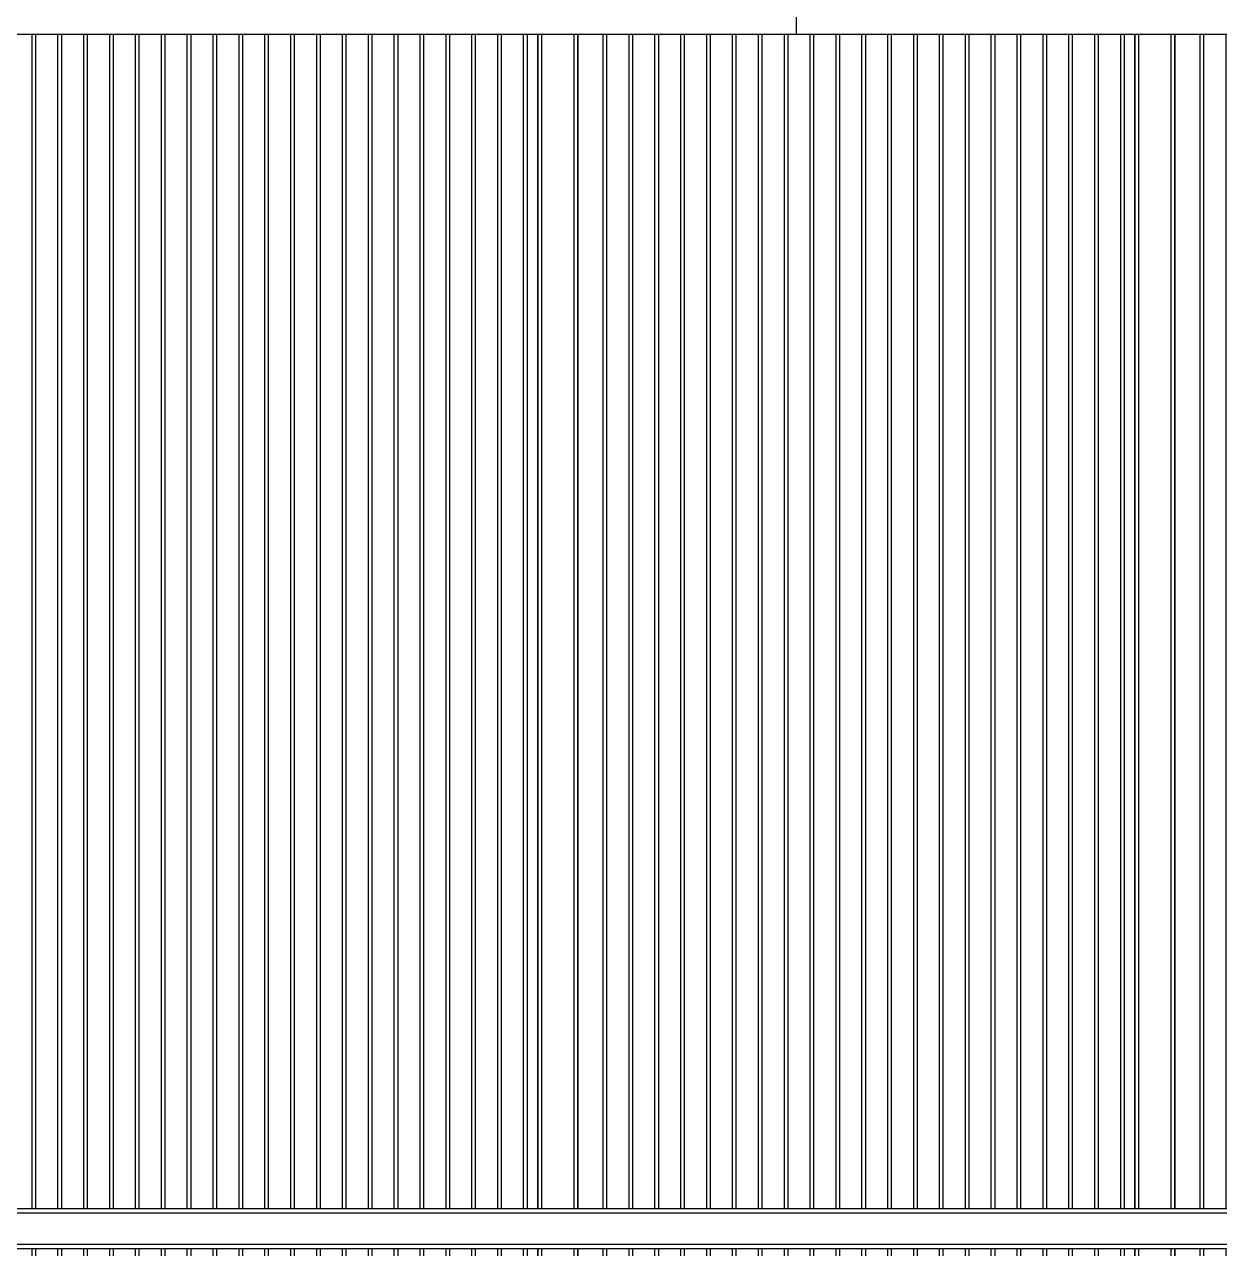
# Model space of a CAD drawing. Header units: millimetres. Extents: x 3774 to 718460, y -768339 to 192544.
# Drawn here: x 347349 to 350352, y -754964 to -751889 of the extents above; entities that cross this region are included whole.
import ezdxf
from ezdxf.enums import TextEntityAlignment as Align

# ---------------------------------------------------------------- set-up
doc = ezdxf.new("R2010")
doc.units = ezdxf.units.MM
doc.set_wipeout_variables(frame=1)
for name, pattern in [('TA_GL_000.70000', [1.925, 0.7, -0.175, 0.175, -0.175, 0.7]), ('XKITLINE00', [0]), ('XKITLINE02', [4, 2, -2])]:
    doc.linetypes.add(name, pattern=pattern)
for name, color, linetype in [('000 - 0_SYM_DWG_GRID-BUBBLE_MAIN_COLOR_1', 7, 'Continuous'), ('000 - 0_SYM_DWG_GRIDLINE_MAIN_COLOR_251', 7, 'Continuous'), ('010 - ASPG_EXTR_MAIN_COLOR_2', 7, 'Continuous'), ('010 - ASPG_EXTR_WIPEOUT_', 7, 'Continuous'), ('010 - ASPG_FRAMING_MAIN_COLOR_1', 7, 'Continuous'), ('010 - ASPG_FRAMING_MAIN_COLOR_2', 7, 'Continuous'), ('010 - ASPG_FRAMING_SUB_COLOR_2', 7, 'Continuous'), ('010 - ASPG_FRAMING_WIPEOUT_', 7, 'Continuous')]:
    doc.layers.add(name, color=color, linetype=linetype)
doc.layers.add('Bolt', color=7, linetype='Continuous', lineweight=0)
doc.layers.add('Part', color=7, linetype='Continuous', lineweight=0)
doc.styles.add('ARIAL', font='arial.ttf')
doc.styles.add('TA', font='', dxfattribs={"height": 4.5})
doc.styles.get('TA').set_extended_font_data('Cordia New')

# ---------------------------------------------------------------- blocks, each defined once
blk = doc.blocks.new('*U5902')
at = {"layer": '000 - 0_SYM_DWG_GRIDLINE_MAIN_COLOR_251', "color": 7, "linetype": 'ByBlock', "ltscale": 5}
blk.add_line((10, 0), (-759, 0), dxfattribs=at)
at = {"color": 7, "style": 'TA', "flags": 1}
blk.add_attdef('LOCATION', (6, -6), '', height=4.5, rotation=270, dxfattribs=at)
blk = doc.blocks.new('*U7974')
at = {"layer": '000 - 0_SYM_DWG_GRIDLINE_MAIN_COLOR_251', "color": 7, "linetype": 'ByBlock', "ltscale": 5}
blk.add_line((16, 0), (-354.338, 0), dxfattribs=at)
at = {"color": 7, "style": 'TA', "flags": 1}
blk.add_attdef('LOCATION', (6, -6), '', height=4.5, rotation=270, dxfattribs=at)
at = {"layer": '000 - 0_SYM_DWG_GRID-BUBBLE_MAIN_COLOR_1', "color": 7, "style": 'ARIAL'}
blk.add_attdef('GRID-HEAD', text='', height=4, rotation=90, dxfattribs=at).set_placement((34, 0), align=Align.MIDDLE_CENTER)
blk = doc.blocks.new('W-1-PP19-SE-ENT3_20260407-104913_PP19_ENT3_ELE1_DIMS_1')
at = {"layer": '000 - 0_SYM_DWG_GRIDLINE_MAIN_COLOR_251', "color": 7, "linetype": 'TA_GL_000.70000'}
for name, p, xscale, yscale, zscale, rotation in [('*U7974', (-11400, 101510), 50.00000000000007, 50.00000000000007, 50.00000000000007, 270), ('*U5902', (-27800, 114550), 50.00000000000003, 50.00000000000003, 50.00000000000003, 180), ('*U5902', (-27800, 111800), 50.00000000000003, 50.00000000000003, 50.00000000000003, 180)]:
    blk.add_blockref(name, p, dxfattribs=dict(at, xscale=xscale, yscale=yscale, zscale=zscale, rotation=rotation))
blk = doc.blocks.new('*A6183500')
at = {"layer": 'Part', "color": 7, "linetype": 'XKITLINE00', "lineweight": 0}
for p, q in [((2179.569525, -60.453462), (2328.969438, -60.453462)), ((2179.569525, -65.253462), (2328.969438, -65.253462))]:
    blk.add_line(p, q, dxfattribs=at)
blk = doc.blocks.new('*A6193501')
at = {"layer": 'Part', "color": 7, "linetype": 'XKITLINE00', "lineweight": 0}
blk.add_line((2179.569525, -82.453462), (2328.969438, -82.453462), dxfattribs=at)
blk = doc.blocks.new('*A6223504')
at = {"layer": 'Part', "color": 7, "linetype": 'XKITLINE00', "lineweight": 0}
for p, q in [((2286.209518, -80.053462), (2264.929525, -80.053462)), ((2264.929525, -80.573462), (2264.929525, -80.053462)), ((2286.209518, -80.573462), (2286.209518, -80.053462)), ((2286.209518, -80.573462), (2264.929525, -80.573462))]:
    blk.add_line(p, q, dxfattribs=at)
blk = doc.blocks.new('*A6233505')
at = {"layer": 'Part', "color": 7, "linetype": 'XKITLINE00', "lineweight": 0}
for p, q in [((2284.369603, -65.573462), (2283.569603, -65.573462)), ((2283.569603, -68.053462), (2283.569603, -65.573462)), ((2284.369603, -68.053462), (2284.369603, -65.573462)), ((2283.569603, -80.053462), (2283.569603, -68.621462)), ((2284.369603, -80.053462), (2284.369603, -68.621462)), ((2283.569603, -82.133462), (2283.569603, -80.621462)), ((2284.369603, -82.133462), (2284.369603, -80.621462)), ((2283.569603, -82.133462), (2284.369603, -82.133462))]:
    blk.add_line(p, q, dxfattribs=at)
blk = doc.blocks.new('*A6253507')
at = {"layer": 'Part', "color": 7, "linetype": 'XKITLINE00', "lineweight": 0}
for p, q in [((2283.569603, -80.573462), (2283.569603, -80.621462)), ((2283.569603, -80.621462), (2284.369603, -80.621462)), ((2284.369603, -80.621462), (2284.369603, -80.573462))]:
    blk.add_line(p, q, dxfattribs=at)
blk = doc.blocks.new('*A6263508')
at = {"layer": 'Part', "color": 7, "linetype": 'XKITLINE00', "lineweight": 0}
for p, q in [((2282.929603, -82.453462), (2283.089603, -82.293462)), ((2283.089603, -82.293462), (2284.849603, -82.293462)), ((2284.849603, -82.293462), (2285.009603, -82.453462))]:
    blk.add_line(p, q, dxfattribs=at)
blk = doc.blocks.new('*A6273509')
at = {"layer": 'Part', "color": 7, "linetype": 'XKITLINE00', "lineweight": 0}
for p, q in [((2284.849603, -82.213462), (2283.089603, -82.213462)), ((2283.089603, -82.213462), (2283.089603, -82.293462)), ((2284.849603, -82.293462), (2283.089603, -82.293462)), ((2284.849603, -82.213462), (2284.849603, -82.293462))]:
    blk.add_line(p, q, dxfattribs=at)
blk = doc.blocks.new('*A6283510')
at = {"layer": 'Part', "color": 7, "linetype": 'XKITLINE00', "lineweight": 0}
for p, q in [((2283.905603, -82.133462), (2283.905603, -82.173462)), ((2283.945603, -82.213462), (2283.945603, -82.133462)), ((2283.905603, -82.173462), (2283.465603, -82.173462)), ((2283.465603, -82.173462), (2283.465603, -82.213462))]:
    blk.add_line(p, q, dxfattribs=at)
blk = doc.blocks.new('*A6323514')
at = {"layer": 'Part', "color": 7, "linetype": 'XKITLINE00', "lineweight": 0}
for p, q in [((2286.209518, -68.053462), (2264.929525, -68.053462)), ((2264.929525, -68.573462), (2264.929525, -68.053462)), ((2286.209518, -68.573462), (2286.209518, -68.053462)), ((2286.209518, -68.573462), (2264.929525, -68.573462))]:
    blk.add_line(p, q, dxfattribs=at)
blk = doc.blocks.new('*A6333515')
at = {"layer": 'Part', "color": 7, "linetype": 'XKITLINE00', "lineweight": 0}
for p, q in [((2283.569603, -68.573462), (2283.569603, -68.621462)), ((2283.569603, -68.621462), (2284.369603, -68.621462)), ((2284.369603, -68.621462), (2284.369603, -68.573462))]:
    blk.add_line(p, q, dxfattribs=at)
blk = doc.blocks.new('*A6343516')
at = {"layer": 'Part', "color": 7, "linetype": 'XKITLINE00', "lineweight": 0}
for p, q in [((2283.089603, -65.413462), (2282.929603, -65.253462)), ((2284.849603, -65.413462), (2283.089603, -65.413462)), ((2285.009603, -65.253462), (2284.849603, -65.413462))]:
    blk.add_line(p, q, dxfattribs=at)
blk = doc.blocks.new('*A6353517')
at = {"layer": 'Part', "color": 7, "linetype": 'XKITLINE00', "lineweight": 0}
for p, q in [((2283.089603, -65.493462), (2283.089603, -65.413462)), ((2283.089603, -65.413462), (2284.849603, -65.413462)), ((2284.849603, -65.493462), (2284.849603, -65.413462)), ((2283.089603, -65.493462), (2284.849603, -65.493462))]:
    blk.add_line(p, q, dxfattribs=at)
blk = doc.blocks.new('*A6723554')
at = {"layer": 'Bolt'}
for points in [[(2283.674, -80.573), (2283.674, -80.525), (2283.786, -80.525), (2283.786, -80.573)], [(2283.674, -80.621), (2283.674, -80.573), (2283.786, -80.573), (2283.786, -80.621)], [(2284.154, -80.573), (2284.154, -80.525), (2284.266, -80.525), (2284.266, -80.573)], [(2284.154, -80.621), (2284.154, -80.573), (2284.266, -80.573), (2284.266, -80.621)]]:
    blk.add_hatch(color=7, dxfattribs=at).paths.add_polyline_path(points, flags=17)
at = {"layer": 'Bolt', "color": 7, "linetype": 'XKITLINE00', "lineweight": 0}
for p, q in [((2283.73, -80.685), (2283.73, -80.341)), ((2284.21, -80.685), (2284.21, -80.341)), ((2283.674, -80.573), (2283.674, -80.525)), ((2283.674, -80.621), (2283.674, -80.573)), ((2283.786, -80.573), (2283.786, -80.525)), ((2283.786, -80.621), (2283.786, -80.573)), ((2284.154, -80.573), (2284.154, -80.525)), ((2284.154, -80.621), (2284.154, -80.573)), ((2284.266, -80.573), (2284.266, -80.525)), ((2284.266, -80.621), (2284.266, -80.573))]:
    blk.add_line(p, q, dxfattribs=at)
blk = doc.blocks.new('*A6733555')
at = {"layer": 'Bolt'}
for points in [[(2283.386, -82.213), (2283.386, -82.293), (2283.274, -82.293), (2283.274, -82.213)], [(2284.666, -82.213), (2284.666, -82.293), (2284.554, -82.293), (2284.554, -82.213)]]:
    blk.add_hatch(color=7, dxfattribs=at).paths.add_polyline_path(points, flags=17)
at = {"layer": 'Bolt', "color": 7, "linetype": 'XKITLINE00', "lineweight": 0}
for p, q in [((2283.33, -82.357), (2283.33, -82.013)), ((2284.61, -82.357), (2284.61, -82.013)), ((2283.274, -82.293), (2283.274, -82.213)), ((2283.386, -82.293), (2283.386, -82.213)), ((2284.554, -82.293), (2284.554, -82.213)), ((2284.666, -82.293), (2284.666, -82.213))]:
    blk.add_line(p, q, dxfattribs=at)
blk = doc.blocks.new('*A6763558')
at = {"layer": 'Bolt'}
for points in [[(2283.674, -68.573), (2283.674, -68.525), (2283.786, -68.525), (2283.786, -68.573)], [(2283.674, -68.621), (2283.674, -68.573), (2283.786, -68.573), (2283.786, -68.621)], [(2284.154, -68.573), (2284.154, -68.525), (2284.266, -68.525), (2284.266, -68.573)], [(2284.154, -68.621), (2284.154, -68.573), (2284.266, -68.573), (2284.266, -68.621)]]:
    blk.add_hatch(color=7, dxfattribs=at).paths.add_polyline_path(points, flags=17)
at = {"layer": 'Bolt', "color": 7, "linetype": 'XKITLINE00', "lineweight": 0}
for p, q in [((2283.73, -68.685), (2283.73, -68.341)), ((2284.21, -68.685), (2284.21, -68.341)), ((2283.674, -68.573), (2283.674, -68.525)), ((2283.674, -68.621), (2283.674, -68.573)), ((2283.786, -68.573), (2283.786, -68.525)), ((2283.786, -68.621), (2283.786, -68.573)), ((2284.154, -68.573), (2284.154, -68.525)), ((2284.154, -68.621), (2284.154, -68.573)), ((2284.266, -68.573), (2284.266, -68.525)), ((2284.266, -68.621), (2284.266, -68.573))]:
    blk.add_line(p, q, dxfattribs=at)
blk = doc.blocks.new('*A6773559')
at = {"layer": 'Bolt'}
for points in [[(2283.386, -65.413), (2283.386, -65.493), (2283.274, -65.493), (2283.274, -65.413)], [(2284.666, -65.413), (2284.666, -65.493), (2284.554, -65.493), (2284.554, -65.413)]]:
    blk.add_hatch(color=7, dxfattribs=at).paths.add_polyline_path(points, flags=17)
at = {"layer": 'Bolt', "color": 7, "linetype": 'XKITLINE00', "lineweight": 0}
for p, q in [((2283.274, -65.413), (2283.274, -65.493)), ((2283.33, -65.35), (2283.33, -65.693)), ((2283.386, -65.413), (2283.386, -65.493)), ((2284.554, -65.413), (2284.554, -65.493)), ((2284.61, -65.35), (2284.61, -65.693)), ((2284.666, -65.413), (2284.666, -65.493))]:
    blk.add_line(p, q, dxfattribs=at)
blk = doc.blocks.new('*A12514133')
at = {"layer": 'Part', "color": 7, "linetype": 'XKITLINE00', "lineweight": 0}
for p, q in [((2267.105603, -82.133462), (2267.105603, -82.173462)), ((2267.145603, -82.213462), (2267.145603, -82.133462)), ((2267.105603, -82.173462), (2266.665603, -82.173462)), ((2266.665603, -82.173462), (2266.665603, -82.213462))]:
    blk.add_line(p, q, dxfattribs=at)
blk = doc.blocks.new('*A12524134')
at = {"layer": 'Part', "color": 7, "linetype": 'XKITLINE00', "lineweight": 0}
for p, q in [((2268.049603, -82.213462), (2266.289603, -82.213462)), ((2266.289603, -82.213462), (2266.289603, -82.293462)), ((2268.049603, -82.293462), (2266.289603, -82.293462)), ((2268.049603, -82.213462), (2268.049603, -82.293462))]:
    blk.add_line(p, q, dxfattribs=at)
blk = doc.blocks.new('*A12584140')
at = {"layer": 'Part', "color": 7, "linetype": 'XKITLINE00', "lineweight": 0}
for p, q in [((2266.769603, -80.573462), (2266.769603, -80.621462)), ((2266.769603, -80.621462), (2267.569603, -80.621462)), ((2267.569603, -80.621462), (2267.569603, -80.573462))]:
    blk.add_line(p, q, dxfattribs=at)
blk = doc.blocks.new('*A12594141')
at = {"layer": 'Part', "color": 7, "linetype": 'XKITLINE00', "lineweight": 0}
for p, q in [((2267.145603, -81.421462), (2267.145603, -80.621462)), ((2267.145603, -80.621462), (2267.193603, -80.621462)), ((2267.193603, -81.421462), (2267.193603, -80.621462)), ((2267.145603, -80.861462), (2267.193603, -80.861462)), ((2267.145603, -81.421462), (2267.193603, -81.421462))]:
    blk.add_line(p, q, dxfattribs=at)
blk = doc.blocks.new('*A12704152')
at = {"layer": 'Part', "color": 7, "linetype": 'XKITLINE00', "lineweight": 0}
for p, q in [((2267.193603, -65.573462), (2267.193603, -65.493462)), ((2267.233603, -65.573462), (2267.233603, -65.533462)), ((2267.233603, -65.533462), (2267.673603, -65.533462)), ((2267.673603, -65.533462), (2267.673603, -65.493462))]:
    blk.add_line(p, q, dxfattribs=at)
blk = doc.blocks.new('*A12714153')
at = {"layer": 'Part', "color": 7, "linetype": 'XKITLINE00', "lineweight": 0}
for p, q in [((2266.289603, -65.413462), (2266.129603, -65.253462)), ((2268.049603, -65.413462), (2266.289603, -65.413462)), ((2268.209603, -65.253462), (2268.049603, -65.413462))]:
    blk.add_line(p, q, dxfattribs=at)
blk = doc.blocks.new('*A12724154')
at = {"layer": 'Part', "color": 7, "linetype": 'XKITLINE00', "lineweight": 0}
for p, q in [((2266.289603, -65.493462), (2266.289603, -65.413462)), ((2266.289603, -65.413462), (2268.049603, -65.413462)), ((2268.049603, -65.493462), (2268.049603, -65.413462)), ((2266.289603, -65.493462), (2268.049603, -65.493462))]:
    blk.add_line(p, q, dxfattribs=at)
blk = doc.blocks.new('*A12754157')
at = {"layer": 'Part', "color": 7, "linetype": 'XKITLINE00', "lineweight": 0}
for p, q in [((2266.769603, -68.573462), (2266.769603, -68.621462)), ((2266.769603, -68.621462), (2267.569603, -68.621462)), ((2267.569603, -68.621462), (2267.569603, -68.573462))]:
    blk.add_line(p, q, dxfattribs=at)
blk = doc.blocks.new('*A12764158')
at = {"layer": 'Part', "color": 7, "linetype": 'XKITLINE00', "lineweight": 0}
for p, q in [((2267.145603, -69.421462), (2267.145603, -68.621462)), ((2267.145603, -68.621462), (2267.193603, -68.621462)), ((2267.193603, -69.421462), (2267.193603, -68.621462)), ((2267.145603, -68.861462), (2267.193603, -68.861462)), ((2267.145603, -69.421462), (2267.193603, -69.421462))]:
    blk.add_line(p, q, dxfattribs=at)
blk = doc.blocks.new('*A12864168')
at = {"layer": 'Bolt'}
for points in [[(2266.586, -82.213), (2266.586, -82.293), (2266.474, -82.293), (2266.474, -82.213)], [(2267.866, -82.213), (2267.866, -82.293), (2267.754, -82.293), (2267.754, -82.213)]]:
    blk.add_hatch(color=7, dxfattribs=at).paths.add_polyline_path(points, flags=17)
at = {"layer": 'Bolt', "color": 7, "linetype": 'XKITLINE00', "lineweight": 0}
for p, q in [((2266.53, -82.357), (2266.53, -82.013)), ((2267.81, -82.357), (2267.81, -82.013)), ((2266.474, -82.293), (2266.474, -82.213)), ((2266.586, -82.293), (2266.586, -82.213)), ((2267.754, -82.293), (2267.754, -82.213)), ((2267.866, -82.293), (2267.866, -82.213))]:
    blk.add_line(p, q, dxfattribs=at)
blk = doc.blocks.new('*A12934175')
at = {"layer": 'Bolt'}
for points in [[(2266.874, -68.573), (2266.874, -68.525), (2266.986, -68.525), (2266.986, -68.573)], [(2266.874, -68.621), (2266.874, -68.573), (2266.986, -68.573), (2266.986, -68.621)], [(2267.354, -68.573), (2267.354, -68.525), (2267.466, -68.525), (2267.466, -68.573)], [(2267.354, -68.621), (2267.354, -68.573), (2267.466, -68.573), (2267.466, -68.621)]]:
    blk.add_hatch(color=7, dxfattribs=at).paths.add_polyline_path(points, flags=17)
at = {"layer": 'Bolt', "color": 7, "linetype": 'XKITLINE00', "lineweight": 0}
for p, q in [((2266.93, -68.685), (2266.93, -68.341)), ((2267.41, -68.685), (2267.41, -68.341)), ((2266.874, -68.573), (2266.874, -68.525)), ((2266.874, -68.621), (2266.874, -68.573)), ((2266.986, -68.573), (2266.986, -68.525)), ((2266.986, -68.621), (2266.986, -68.573)), ((2267.354, -68.573), (2267.354, -68.525)), ((2267.354, -68.621), (2267.354, -68.573)), ((2267.466, -68.573), (2267.466, -68.525)), ((2267.466, -68.621), (2267.466, -68.573))]:
    blk.add_line(p, q, dxfattribs=at)
blk = doc.blocks.new('*A12954177')
at = {"layer": 'Bolt'}
for points in [[(2266.586, -65.413), (2266.586, -65.493), (2266.474, -65.493), (2266.474, -65.413)], [(2267.866, -65.413), (2267.866, -65.493), (2267.754, -65.493), (2267.754, -65.413)]]:
    blk.add_hatch(color=7, dxfattribs=at).paths.add_polyline_path(points, flags=17)
at = {"layer": 'Bolt', "color": 7, "linetype": 'XKITLINE00', "lineweight": 0}
for p, q in [((2266.474, -65.413), (2266.474, -65.493)), ((2266.53, -65.35), (2266.53, -65.693)), ((2266.586, -65.413), (2266.586, -65.493)), ((2267.754, -65.413), (2267.754, -65.493)), ((2267.81, -65.35), (2267.81, -65.693)), ((2267.866, -65.413), (2267.866, -65.493))]:
    blk.add_line(p, q, dxfattribs=at)
blk = doc.blocks.new('*A12964178')
at = {"layer": 'Bolt', "color": 7, "linetype": 'XKITLINE02', "lineweight": 0}
for p, q in [((2267.082243, -65.773462), (2267.425603, -65.773462)), ((2267.145603, -65.717462), (2267.193603, -65.717462)), ((2267.145603, -65.829462), (2267.193603, -65.829462)), ((2267.193603, -65.717462), (2267.233603, -65.717462)), ((2267.193603, -65.829462), (2267.233603, -65.829462))]:
    blk.add_line(p, q, dxfattribs=at)
blk = doc.blocks.new('*A13024184')
at = {"layer": 'Part', "color": 7, "linetype": 'XKITLINE00', "lineweight": 0}
for p, q in [((2267.569603, -65.573462), (2266.769603, -65.573462)), ((2266.769603, -68.053462), (2266.769603, -65.573462)), ((2267.569603, -68.053462), (2267.569603, -65.573462)), ((2266.769603, -80.053462), (2266.769603, -68.621462)), ((2267.569603, -80.053462), (2267.569603, -68.621462)), ((2266.769603, -82.133462), (2266.769603, -80.621462)), ((2267.569603, -82.133462), (2267.569603, -80.621462)), ((2266.769603, -82.133462), (2267.569603, -82.133462))]:
    blk.add_line(p, q, dxfattribs=at)
blk = doc.blocks.new('*A13034185')
at = {"layer": 'Part', "color": 7, "linetype": 'XKITLINE00', "lineweight": 0}
for p, q in [((2266.129603, -82.453462), (2266.289603, -82.293462)), ((2266.289603, -82.293462), (2268.049603, -82.293462)), ((2268.049603, -82.293462), (2268.209603, -82.453462))]:
    blk.add_line(p, q, dxfattribs=at)
blk = doc.blocks.new('*A13044186')
at = {"layer": 'Bolt'}
for points in [[(2266.874, -80.573), (2266.874, -80.525), (2266.986, -80.525), (2266.986, -80.573)], [(2266.874, -80.621), (2266.874, -80.573), (2266.986, -80.573), (2266.986, -80.621)], [(2267.354, -80.573), (2267.354, -80.525), (2267.466, -80.525), (2267.466, -80.573)], [(2267.354, -80.621), (2267.354, -80.573), (2267.466, -80.573), (2267.466, -80.621)]]:
    blk.add_hatch(color=7, dxfattribs=at).paths.add_polyline_path(points, flags=17)
at = {"layer": 'Bolt', "color": 7, "linetype": 'XKITLINE00', "lineweight": 0}
for p, q in [((2266.93, -80.685), (2266.93, -80.341)), ((2267.41, -80.685), (2267.41, -80.341)), ((2266.874, -80.573), (2266.874, -80.525)), ((2266.874, -80.621), (2266.874, -80.573)), ((2266.986, -80.573), (2266.986, -80.525)), ((2266.986, -80.621), (2266.986, -80.573)), ((2267.354, -80.573), (2267.354, -80.525)), ((2267.354, -80.621), (2267.354, -80.573)), ((2267.466, -80.573), (2267.466, -80.525)), ((2267.466, -80.621), (2267.466, -80.573))]:
    blk.add_line(p, q, dxfattribs=at)
blk = doc.blocks.new('*A13054187')
at = {"layer": 'Bolt', "color": 7, "linetype": 'XKITLINE02', "lineweight": 0}
for p, q in [((2267.145603, -81.877462), (2267.105603, -81.877462)), ((2267.193603, -81.877462), (2267.145603, -81.877462)), ((2267.256963, -81.933462), (2266.913603, -81.933462)), ((2267.145603, -81.989462), (2267.105603, -81.989462)), ((2267.193603, -81.989462), (2267.145603, -81.989462))]:
    blk.add_line(p, q, dxfattribs=at)
blk = doc.blocks.new('*A13394221')
at = {"layer": 'Part', "color": 7, "linetype": 'XKITLINE00', "lineweight": 0}
for p, q in [((2286.369525, -82.453462), (2286.369525, -65.253462)), ((2288.769525, -82.453462), (2288.769525, -65.253462))]:
    blk.add_line(p, q, dxfattribs=at)
blk = doc.blocks.new('*A15524434')
at = {"layer": 'Part', "color": 7, "linetype": 'XKITLINE00', "lineweight": 0}
for p, q in [((2283.945603, -81.421462), (2283.945603, -80.621462)), ((2283.945603, -80.621462), (2283.993603, -80.621462)), ((2283.993603, -81.421462), (2283.993603, -80.621462)), ((2283.945603, -80.861462), (2283.993603, -80.861462)), ((2283.945603, -81.421462), (2283.993603, -81.421462))]:
    blk.add_line(p, q, dxfattribs=at)
blk = doc.blocks.new('*A15624444')
at = {"layer": 'Part', "color": 7, "linetype": 'XKITLINE00', "lineweight": 0}
for p, q in [((2283.945603, -69.421462), (2283.945603, -68.621462)), ((2283.945603, -68.621462), (2283.993603, -68.621462)), ((2283.993603, -69.421462), (2283.993603, -68.621462)), ((2283.945603, -68.861462), (2283.993603, -68.861462)), ((2283.945603, -69.421462), (2283.993603, -69.421462))]:
    blk.add_line(p, q, dxfattribs=at)
blk = doc.blocks.new('*A15634445')
at = {"layer": 'Part', "color": 7, "linetype": 'XKITLINE00', "lineweight": 0}
for p, q in [((2283.993603, -65.573462), (2283.993603, -65.493462)), ((2284.033603, -65.573462), (2284.033603, -65.533462)), ((2284.033603, -65.533462), (2284.473603, -65.533462)), ((2284.473603, -65.533462), (2284.473603, -65.493462))]:
    blk.add_line(p, q, dxfattribs=at)
blk = doc.blocks.new('*A15834465')
at = {"layer": 'Bolt', "color": 7, "linetype": 'XKITLINE02', "lineweight": 0}
for p, q in [((2283.945603, -81.877462), (2283.905603, -81.877462)), ((2283.993603, -81.877462), (2283.945603, -81.877462)), ((2284.056963, -81.933462), (2283.713603, -81.933462)), ((2283.945603, -81.989462), (2283.905603, -81.989462)), ((2283.993603, -81.989462), (2283.945603, -81.989462))]:
    blk.add_line(p, q, dxfattribs=at)
blk = doc.blocks.new('*A15864468')
at = {"layer": 'Bolt', "color": 7, "linetype": 'XKITLINE02', "lineweight": 0}
for p, q in [((2283.882243, -65.773462), (2284.225603, -65.773462)), ((2283.945603, -65.717462), (2283.993603, -65.717462)), ((2283.945603, -65.829462), (2283.993603, -65.829462)), ((2283.993603, -65.717462), (2284.033603, -65.717462)), ((2283.993603, -65.829462), (2284.033603, -65.829462))]:
    blk.add_line(p, q, dxfattribs=at)
blk = doc.blocks.new('W-1-PP19-SE-ENT3_20260407-111149_PP19_ENT3_SE_ELE3')
at = {"color": 7, "lineweight": 0, "xscale": 125, "yscale": 125, "zscale": 125}
for name in ['*A6183500', '*A12714153', '*A12724154', '*A12954177', '*A6343516', '*A6353517', '*A6773559', '*A13394221', '*A13024184', '*A12704152', '*A6233505', '*A15634445', '*A12964178', '*A15864468', '*A6323514', '*A12934175', '*A6763558', '*A12754157', '*A6333515', '*A12764158', '*A15624444', '*A6223504', '*A13044186', '*A6723554', '*A12584140', '*A12594141', '*A6253507', '*A15524434', '*A13054187', '*A15834465', '*A12864168', '*A12514133', '*A6733555', '*A6283510', '*A13034185', '*A12524134', '*A6263508', '*A6273509', '*A6193501']:
    blk.add_blockref(name, (-296446.190625, 122106.68275), dxfattribs=at)
blk = doc.blocks.new('*U5929')
at = {"color": 7}
blk.add_wipeout([(50, 0), (1450, 0), (1450, 8350), (50, 8350)], dxfattribs=at).dxf.layer = '010 - ASPG_EXTR_WIPEOUT_'
at = {"layer": '010 - ASPG_EXTR_MAIN_COLOR_2', "color": 7}
for points in [[(113.3, 0), (123.5, 0), (123.5, 8350), (113.3, 8350)], [(178.3, 0), (188.5, 0), (188.5, 8350), (178.3, 8350)], [(243.3, 0), (253.5, 0), (253.5, 8350), (243.3, 8350)], [(308.3, 0), (318.5, 0), (318.5, 8350), (308.3, 8350)], [(373.3, 0), (383.5, 0), (383.5, 8350), (373.3, 8350)], [(438.3, 0), (448.5, 0), (448.5, 8350), (438.3, 8350)], [(503.3, 0), (513.5, 0), (513.5, 8350), (503.3, 8350)], [(568.3, 0), (578.5, 0), (578.5, 8350), (568.3, 8350)], [(633.3, 0), (643.5, 0), (643.5, 8350), (633.3, 8350)], [(698.3, 0), (708.5, 0), (708.5, 8350), (698.3, 8350)], [(763.3, 0), (773.5, 0), (773.5, 8350), (763.3, 8350)], [(828.3, 0), (838.5, 0), (838.5, 8350), (828.3, 8350)], [(893.3, 0), (903.5, 0), (903.5, 8350), (893.3, 8350)], [(958.3, 0), (968.5, 0), (968.5, 8350), (958.3, 8350)], [(1023.3, 0), (1033.5, 0), (1033.5, 8350), (1023.3, 8350)], [(1088.3, 0), (1098.5, 0), (1098.5, 8350), (1088.3, 8350)], [(1153.3, 0), (1163.5, 0), (1163.5, 8350), (1153.3, 8350)], [(1218.3, 0), (1228.5, 0), (1228.5, 8350), (1218.3, 8350)], [(1283.3, 0), (1293.5, 0), (1293.5, 8350), (1283.3, 8350)], [(1348.3, 0), (1358.5, 0), (1358.5, 8350), (1348.3, 8350)], [(1413.3, 0), (1423.5, 0), (1423.5, 8350), (1413.3, 8350)]]:
    blk.add_lwpolyline(points, close=True, dxfattribs=at)
at = {"layer": '010 - ASPG_FRAMING_SUB_COLOR_2', "color": 7}
blk.add_lwpolyline([(50, 0), (1450, 0), (1450, 8350), (50, 8350)], close=True, dxfattribs=at)
at = {"color": 7}
for points in [[(-50, 0), (50, 0), (50, 8350), (-50, 8350)], [(1450, 0), (1550, 0), (1550, 8350), (1450, 8350)]]:
    blk.add_wipeout(points, dxfattribs=at).dxf.layer = '010 - ASPG_EXTR_WIPEOUT_'
at = {"layer": '010 - ASPG_FRAMING_MAIN_COLOR_1', "color": 7}
for points in [[(-50, 0), (-40, 0), (-40, 8350), (-50, 8350)], [(40, 0), (50, 0), (50, 8350), (40, 8350)], [(1450, 0), (1460, 0), (1460, 8350), (1450, 8350)], [(1540, 0), (1550, 0), (1550, 8350), (1540, 8350)]]:
    blk.add_lwpolyline(points, close=True, dxfattribs=at)
at = {"layer": '010 - ASPG_FRAMING_SUB_COLOR_2', "color": 7}
for points in [[(-50, 0), (50, 0), (50, 8350), (-50, 8350)], [(1450, 0), (1550, 0), (1550, 8350), (1450, 8350)]]:
    blk.add_lwpolyline(points, close=True, dxfattribs=at)
blk = doc.blocks.new('*U7969')
at = {"color": 7}
blk.add_wipeout([(0, -40), (18510.6, -40), (18510.6, 40), (0, 40)], dxfattribs=at).dxf.layer = '010 - ASPG_FRAMING_WIPEOUT_'
at = {"layer": '010 - ASPG_FRAMING_MAIN_COLOR_2', "color": 7}
blk.add_lwpolyline([(0, -40), (18510.6, -40), (18510.6, 40), (0, 40)], close=True, dxfattribs=at)
at = {"color": 7}
for points in [[(-40, 40), (18511, 40), (18511, 50), (-40, 50)], [(-40, -50), (18511, -50), (18511, -40), (-40, -40)]]:
    blk.add_wipeout(points, dxfattribs=at).dxf.layer = '010 - ASPG_FRAMING_WIPEOUT_'
at = {"layer": '010 - ASPG_FRAMING_MAIN_COLOR_1', "color": 7}
for points in [[(-40, 40), (18511, 40), (18511, 50), (-40, 50)], [(-40, -50), (18511, -50), (18511, -40), (-40, -40)]]:
    blk.add_lwpolyline(points, close=True, dxfattribs=at)
blk = doc.blocks.new('W-1-PP19-SE-ENT3_20260407-131650_PP19_ENT3_ASPG_ELE3')
at = {"color": 7}
blk.add_blockref('*U5929', (-13500, 106200), dxfattribs=at)
blk.add_blockref('*U5929', (-12000, 106200), dxfattribs=at)
blk.add_blockref('*U5929', (-10500, 106200), dxfattribs=at)
blk.add_blockref('*U7969', (-24030.4, 111550), dxfattribs=at)

msp = doc.modelspace()

# ---------------------------------------------------------------- block references
at = {"color": 7}
msp.add_blockref('W-1-PP19-SE-ENT3_20260407-111149_PP19_ENT3_SE_ELE3', (360689.371, -866463.718), dxfattribs=at)

# ---------------------------------------------------------------- next in the draw order: block references
msp.add_blockref('W-1-PP19-SE-ENT3_20260407-104913_PP19_ENT3_ELE1_DIMS_1', (360689.371, -866463.718), dxfattribs=at)

# ---------------------------------------------------------------- next in the draw order: block references
msp.add_blockref('W-1-PP19-SE-ENT3_20260407-131650_PP19_ENT3_ASPG_ELE3', (360689.371, -866463.718), dxfattribs=at)

doc.saveas('drawing.dxf')
